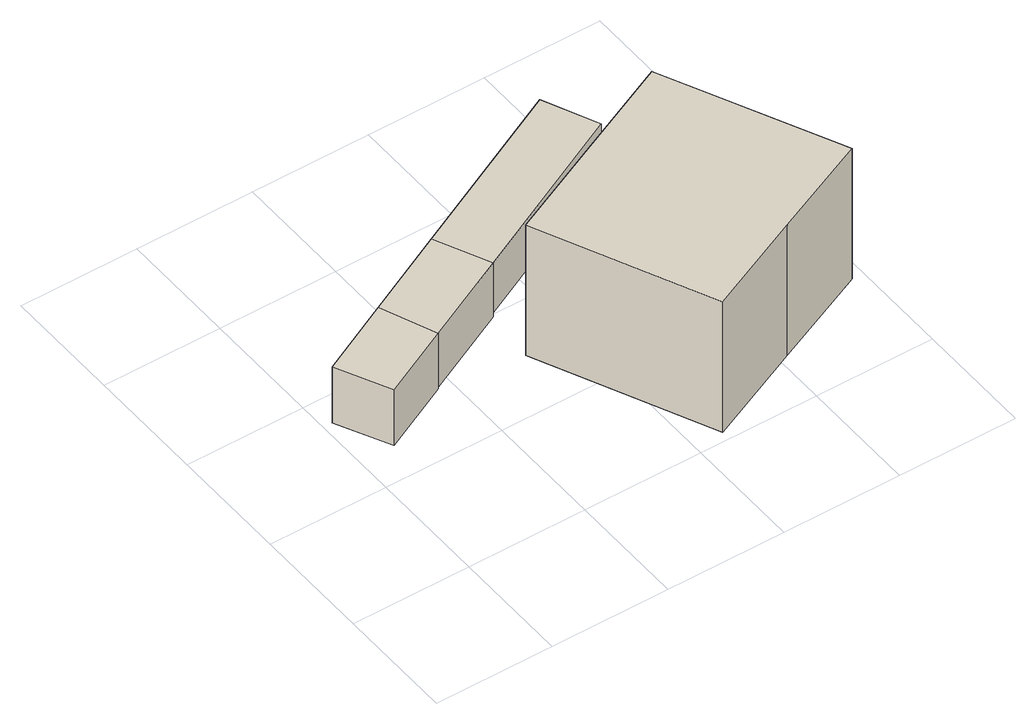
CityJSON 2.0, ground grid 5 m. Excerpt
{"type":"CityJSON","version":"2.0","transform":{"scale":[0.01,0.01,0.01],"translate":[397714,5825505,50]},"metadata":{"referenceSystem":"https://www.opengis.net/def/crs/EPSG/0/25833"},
"CityObjects":{
"building1":{"type":"Building","attributes":{"Gemeindeschluessel":"11000011","BezugspunktDach":"2200","function":"31001_2143","measuredHeight":2.68,"storeysAboveGround":1},"address":[{"country":"Germany","locality":"Berlin","thoroughfareNumber":"57 (1)","thoroughfareName":"Doberaner Straße"}],"geometry":[{"type":"Solid","lod":"1","boundaries":[[[[0,1,2,3]],[[4,5,6,7]],[[4,7,3,2]],[[5,4,2,1]],[[6,5,1,0]],[[7,6,0,3]]]]}]},
"building2":{"type":"Building","attributes":{"Gemeindeschluessel":"11000011","BezugspunktDach":"2200","function":"51009_1610","measuredHeight":2.62,"storeysAboveGround":0},"address":[{"country":"Germany","locality":"Berlin"}],"geometry":[{"type":"Solid","lod":"1","boundaries":[[[[1,8,9,2]],[[10,11,12,13]],[[10,13,2,9]],[[11,10,9,8]],[[12,11,8,1]],[[13,12,1,2]]]]}]},
"building3":{"type":"Building","attributes":{"Gemeindeschluessel":"11000011","BezugspunktDach":"2200","function":"31001_2463","measuredHeight":2.43,"storeysAboveGround":1},"address":[{"country":"Germany","locality":"Berlin","thoroughfareNumber":"57 (2)","thoroughfareName":"Doberaner Straße"}],"geometry":[{"type":"Solid","lod":"1","boundaries":[[[[8,14,15,9]],[[16,17,18,19]],[[16,19,9,15]],[[17,16,15,14]],[[18,17,14,8]],[[19,18,8,9]]]]}]},
"building4":{"type":"Building","attributes":{"Gemeindeschluessel":"11000011","BezugspunktDach":"2200","function":"31001_1010","measuredHeight":8.06,"storeysAboveGround":1},"address":[{"country":"Germany","locality":"Berlin","thoroughfareNumber":"57","thoroughfareName":"Doberaner Straße"}],"geometry":[{"type":"Solid","lod":"1","boundaries":[[[[20,21,22,23,24,25]],[[26,27,28,29,30,31]],[[26,31,25,24]],[[27,26,24,23]],[[28,27,23,22]],[[29,28,22,21]],[[30,29,21,20]],[[31,30,20,25]]]]}]}
},
"vertices":[
[148,656,312],[443,801,312],[349,1032,312],[39,878,312],[349,1032,44],[443,801,44],[148,656,44],[39,878,44],
[809,982,312],[705,1208,312],[705,1208,50],[809,982,50],[443,801,50],[349,1032,50],
[1531,1338,312],[1428,1564,312],[1428,1564,70],[1531,1338,70],[809,982,70],[705,1208,70],
[1125,40,672],[1538,227,672],[1950,413,672],[1609,1142,672],[1201,953,672],[793,763,672],[1201,953,43],[1609,1142,43],[1950,413,43],[1538,227,43],[1125,40,43],[793,763,43]
]}
